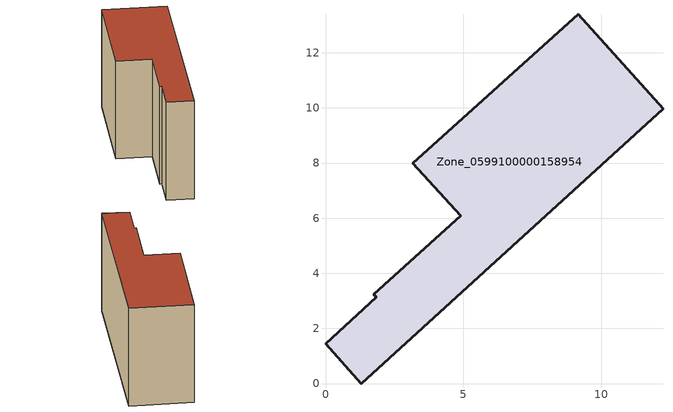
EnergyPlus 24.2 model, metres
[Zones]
Zone_0599100000158954
 floor ground (C_G): 4.9,6.08 3.17,8 9.17,13.39 12.24,9.97 1.3,0 0,1.45 1.84,3.14 1.74,3.24 z0
 wall outside (C_F): 12.24,9.97 9.17,13.39 3.17,8 4.9,6.08 1.74,3.24 1.84,3.14 0,1.45 1.3,0 12.24,9.97 z0:7.63
 roof outside (C_R): 1.3,0 12.24,9.97 9.17,13.39 3.17,8 4.9,6.08 1.74,3.24 1.84,3.14 0,1.45 z7.63
[BUILDING]
Pand.0599100000158954: North Axis=0; Terrain=City; Loads Convergence Tolerance Value=0.04; Temperature Convergence Tolerance Value=0.4; Solar Distribution=FullExterior; Maximum Number of Warmup Days=25; Minimum Number of Warmup Days=1
[Site:Location]
Rotterdam.The.Hague.AP_ZH_NLD Design_Conditions: Latitude=51.96; Longitude=4.45; Time Zone=1; Elevation=-4.5
[SITE:GROUNDTEMPERATURE:BUILDINGSURFACE]
18, 18, 18, 18, 18, 18, 18, 18, 18, 18, 18, 18
[MATERIAL] Thermal Absorptance=0.9; Solar Absorptance=0.7; Visible Absorptance=0.7
Name | Roughness | Thickness | Conductivity | Density | Specific Heat
G.TI.1946 | MediumSmooth | 0.15 | 1 | 540 | 1210
F.TI.1946 | Rough | 0.3 | 0.857143 | 1920 | 840
R.TI.1946 | MediumRough | 0.2 | 0.1 | 1500 | 1000
[CONSTRUCTION]
C_G: G.TI.1946
C_F: F.TI.1946
C_R: R.TI.1946
[ZONE]
Zone_0599100000158954: Type=1; Multiplier=1; Ceiling Height=Autocalculate; Volume=Autocalculate; Floor Area=autocalculate; Part of Total Floor Area=Yes
[ZONEINFILTRATION:DESIGNFLOWRATE]
Infil_Zone_0599100000158954: Zone or ZoneList or Space or SpaceList=Zone_0599100000158954; Schedule=AlwaysOn; Design Flow Rate Calculation Method=Flow/Area; Flow Rate per Floor Area=0.003; Constant Term Coefficient=1; Temperature Term Coefficient=0; Velocity Term Coefficient=0; Velocity Squared Term Coefficient=0
[HVACTEMPLATE:ZONE:IDEALLOADSAIRSYSTEM]
Zone_0599100000158954: Maximum Heating Supply Air Temperature=50; Minimum Cooling Supply Air Temperature=13; Maximum Heating Supply Air Humidity Ratio=0.0156; Minimum Cooling Supply Air Humidity Ratio=0.0077; Heating Limit=NoLimit; Cooling Limit=NoLimit; Dehumidification Control Type=ConstantSensibleHeatRatio; Cooling Sensible Heat Ratio=0.7; Dehumidification Setpoint=60; Humidification Control Type=None; Humidification Setpoint=30; Outdoor Air Method=None; Outdoor Air Flow Rate per Person=0.00944; Outdoor Air Flow Rate per Zone Floor Area=0; Outdoor Air Flow Rate per Zone=0; Demand Controlled Ventilation Type=None; Outdoor Air Economizer Type=NoEconomizer; Heat Recovery Type=None; Sensible Heat Recovery Effectiveness=0.7; Latent Heat Recovery Effectiveness=0.65
[ZONECONTROL:THERMOSTAT]
ThermostatControl_Zone_0599100000158954: Zone or ZoneList=Zone_0599100000158954; Control Type Schedule=DualSetpointControlType; Control 1=Thermostat_Zone_0599100000158954; Temperature Difference Between Cutout And Setpoint=0
[THERMOSTATSETPOINT:DUALSETPOINT]
Thermostat_Zone_0599100000158954: Heating Setpoint Temperature Schedule=HeatingSetpoint_Zone_0599100000158954; Cooling Setpoint Temperature Schedule=CoolingSetpoint_Zone_0599100000158954
[SCHEDULE:COMPACT]
HeatingSetpoint_Zone_0599100000158954: Through: 12/31, For: AllDays, Until: 24:00, 21
CoolingSetpoint_Zone_0599100000158954: Through: 12/31, For: AllDays, Until: 24:00, 24
DualSetpointControlType: Through: 12/31, For: AllDays, Until: 24:00, 4
AlwaysOn: Through: 12/31, For: AllDays, Until: 24:00, 1
